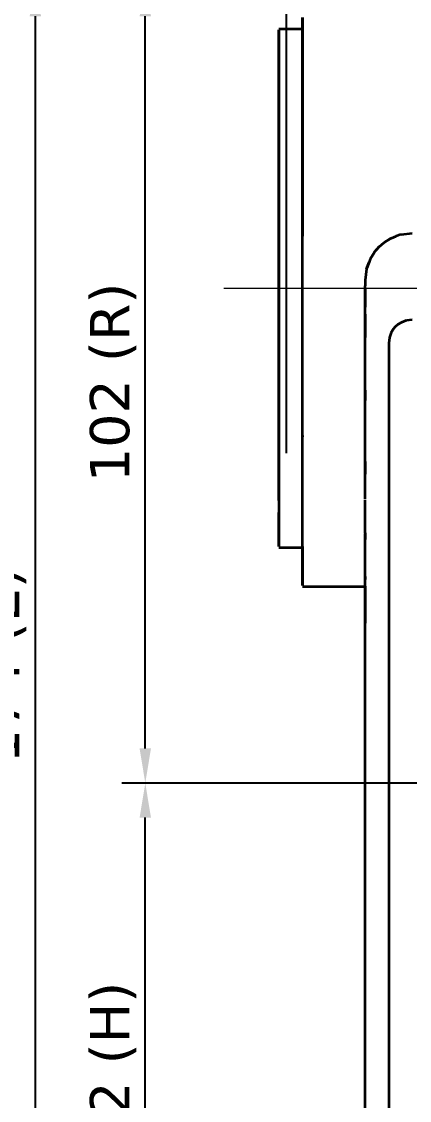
# Model space of a CAD drawing. Header units: millimetres. Extents: x 0 to 420, y 0 to 297.
# Drawn here: x 97.1 to 121.8, y 175.8 to 244.5 of the extents above; entities that cross this region are included whole.
import ezdxf

# ---------------------------------------------------------------- set-up
doc = ezdxf.new("R2010")
doc.units = ezdxf.units.MM
doc.header["$LTSCALE"] = 6
doc.linetypes.add('CENTER', pattern=[5.08, 3.175, -0.635, 0.635, -0.635])
for name, color, linetype, lineweight in [('CENTRO', 7, 'CENTER', 18), ('COTA', 7, 'Continuous', 18), ('VISIVEL', 7, 'Continuous', 35)]:
    doc.layers.add(name, color=color, linetype=linetype, lineweight=lineweight)
doc.styles.add('DESENHO', font='DejaVuSans.ttf')
doc.dimstyles.new('COTA', dxfattribs={"dimtxt": 2.5, "dimasz": 2.2, "dimexe": 1.5, "dimexo": 1, "dimgap": 0.8, "dimtad": 1, "dimdec": 0, "dimtxsty": 'DESENHO', "dimcen": 2.5, "dimazin": 3, "dimtfac": 1, "dimtmove": 0, "dimatfit": 3})

msp = doc.modelspace()

# ---------------------------------------------------------------- linework, layer by layer
at = {"layer": 'CENTRO'}
for p, q in [((110, 227.5), (201, 227.5)), ((110, 196), (190, 196))]:
    msp.add_line(p, q, dxfattribs=at)
at = {"layer": 'VISIVEL'}
for p, q in [((115, 243.955), (115, 244.72)), ((115, 244.72), (115, 243.955)), ((113.5, 244), (115, 244)), ((113.5, 243.75), (113.5, 243.935)), ((113.5, 243.935), (113.5, 243.75)), ((113.5, 243.44), (113.5, 243.75)), ((113.5, 243.75), (113.5, 243.44)), ((115, 243.955), (115, 243.065)), ((115, 243.75), (115, 243.935)), ((115, 243.44), (115, 243.75)), ((115, 243.75), (115, 243.665)), ((113.5, 243.005), (113.5, 243.44)), ((113.5, 243.44), (113.5, 243.005)), ((115, 243.005), (115, 243.44)), ((115, 243.065), (115, 242.055)), ((113.5, 242.455), (113.5, 243.005)), ((113.5, 243.005), (113.5, 242.455)), ((113.5, 241.79), (113.5, 242.455)), ((113.5, 242.455), (113.5, 241.79)), ((115, 242.455), (115, 243.005)), ((115, 243.005), (115, 242.915)), ((115, 241.79), (115, 242.455)), ((113.5, 241.015), (113.5, 241.79)), ((113.5, 241.79), (113.5, 241.015)), ((115, 242.055), (115, 240.935)), ((115, 241.015), (115, 241.79)), ((113.5, 240.14), (113.5, 241.015)), ((113.5, 241.015), (113.5, 240.14)), ((115, 240.14), (115, 241.015)), ((115, 240.935), (115, 239.715)), ((113.5, 239.165), (113.5, 240.14)), ((113.5, 240.14), (113.5, 239.165)), ((115, 239.165), (115, 240.14)), ((115, 239.715), (115, 238.4)), ((113.5, 238.105), (113.5, 239.165)), ((113.5, 239.165), (113.5, 238.105)), ((115, 238.105), (115, 239.165)), ((115, 238.4), (115, 237)), ((113.5, 236.965), (113.5, 238.105)), ((113.5, 238.105), (113.5, 236.965)), ((115, 236.965), (115, 238.105)), ((113.5, 235.75), (113.5, 236.965)), ((113.5, 236.965), (113.5, 235.75)), ((115, 237), (115, 235.53)), ((115, 235.75), (115, 236.965)), ((113.5, 234.475), (113.5, 235.75)), ((113.5, 235.75), (113.5, 234.475)), ((115, 234.475), (115, 235.75)), ((115, 235.53), (115, 234)), ((113.5, 233.145), (113.5, 234.475)), ((113.5, 234.475), (113.5, 233.145)), ((115, 233.145), (115, 234.475)), ((115, 234), (115, 232.42)), ((113.5, 231.77), (113.5, 233.145)), ((113.5, 233.145), (113.5, 231.77)), ((115, 231.77), (115, 233.145)), ((115, 232.42), (115, 230.8)), ((113.5, 230.365), (113.5, 231.77)), ((113.5, 231.77), (113.5, 230.365)), ((115, 230.365), (115, 231.77)), ((115, 229.155), (115, 230.8)), ((120.21, 230.405), (120.66, 230.685)), ((120.66, 230.685), (120.965, 230.795)), ((120.67, 230.685), (120.97, 230.8)), ((121.27, 230.91), (120.97, 230.8)), ((121.27, 230.91), (120.97, 230.8)), ((121.285, 230.91), (122, 231)), ((113.5, 228.94), (113.5, 230.365)), ((113.5, 230.365), (113.5, 228.94)), ((115, 228.94), (115, 230.365)), ((119.875, 230.115), (119.6, 229.8)), ((119.88, 230.12), (119.68, 229.895)), ((119.88, 230.12), (120.08, 230.295)), ((119.885, 230.125), (120.2, 230.4)), ((120.2, 230.4), (120.37, 230.505)), ((120.37, 230.505), (120.615, 230.655)), ((119.315, 229.34), (119.25, 229.155)), ((119.315, 229.335), (119.25, 229.155)), ((119.595, 229.795), (119.315, 229.34)), ((119.6, 229.8), (119.68, 229.895)), ((113.5, 227.5), (113.5, 228.94)), ((113.5, 228.94), (113.5, 227.5)), ((115, 227.5), (115, 229.155)), ((115, 227.5), (115, 228.94)), ((119.09, 228.73), (119, 228)), ((119.09, 228.72), (119, 228)), ((119.09, 228.73), (119.25, 229.155)), ((119.21, 229.05), (119.105, 228.77)), ((119.25, 229.155), (119.21, 229.05)), ((119, 228), (119, 227.65)), ((113.5, 226.06), (113.5, 227.5)), ((113.5, 227.5), (113.5, 226.06)), ((115, 226.06), (115, 227.5)), ((115, 225.845), (115, 227.5)), ((119, 227.5), (119, 227.64)), ((119, 227.4), (119, 227.5)), ((119, 227.5), (119, 227.26)), ((119, 225.845), (119, 227.4)), ((119, 227.26), (119, 226.44)), ((113.5, 224.635), (113.5, 226.06)), ((113.5, 226.06), (113.5, 224.635)), ((115, 224.635), (115, 226.06)), ((119, 226.44), (119, 226.285)), ((119, 225.845), (119, 226.285)), ((115, 224.2), (115, 225.845)), ((119, 225.745), (119, 225.845)), ((119, 225.845), (119, 225.57)), ((119, 224.2), (119, 225.745)), ((119, 225.57), (119, 224.365)), ((120.94, 225.06), (121.1, 225.2)), ((121.1, 225.2), (121.33, 225.34)), ((121.33, 225.34), (121.635, 225.455)), ((121.635, 225.455), (122, 225.5)), ((113.5, 223.23), (113.5, 224.635)), ((113.5, 224.635), (113.5, 223.23)), ((115, 223.23), (115, 224.635)), ((120.66, 224.67), (120.545, 224.365)), ((120.8, 224.9), (120.66, 224.67)), ((120.8, 224.9), (120.94, 225.06)), ((115, 222.58), (115, 224.2)), ((119, 224.2), (119, 224.365)), ((119, 224.1), (119, 224.2)), ((119, 222.58), (119, 224.1)), ((120.545, 224.365), (120.5, 224)), ((120.5, 224), (120.5, 168)), ((113.5, 221.855), (113.5, 223.23)), ((113.5, 223.23), (113.5, 221.855)), ((115, 221.855), (115, 223.23)), ((115, 221), (115, 222.58)), ((119, 222.58), (119, 222.965)), ((119, 222.485), (119, 222.58)), ((119, 221), (119, 222.58)), ((119, 221), (119, 222.485)), ((113.5, 220.525), (113.5, 221.855)), ((113.5, 221.855), (113.5, 220.525)), ((115, 220.525), (115, 221.855)), ((113.5, 219.25), (113.5, 220.525)), ((113.5, 220.525), (113.5, 219.25)), ((115, 219.47), (115, 221)), ((115, 219.25), (115, 220.525)), ((119, 220.905), (119, 221)), ((119, 221), (119, 220.35)), ((119, 219.47), (119, 220.905)), ((119, 219.47), (119, 220.35)), ((113.5, 218.035), (113.5, 219.25)), ((113.5, 219.25), (113.5, 218.035)), ((115, 218), (115, 219.47)), ((115, 218.035), (115, 219.25)), ((119, 219.38), (119, 219.47)), ((119, 218), (119, 219.38)), ((113.5, 216.895), (113.5, 218.035)), ((113.5, 218.035), (113.5, 216.895)), ((115, 218.12), (115, 218.035)), ((115, 216.895), (115, 218.035)), ((115, 216.6), (115, 218)), ((119, 218), (119, 218.115)), ((119, 217.915), (119, 218)), ((119, 216.6), (119, 218)), ((119, 216.6), (119, 217.915)), ((113.5, 215.835), (113.5, 216.895)), ((113.5, 216.895), (113.5, 215.835)), ((115, 215.835), (115, 216.895)), ((115, 215.285), (115, 216.6)), ((119, 216.52), (119, 216.6)), ((119, 215.285), (119, 216.52)), ((119, 216.46), (119, 215.66)), ((113.5, 214.86), (113.5, 215.835)), ((113.5, 215.835), (113.5, 214.86)), ((115, 214.86), (115, 215.835)), ((119, 215.285), (119, 215.66)), ((115, 214.065), (115, 215.285)), ((119, 215.21), (119, 215.285)), ((119, 214.065), (119, 215.21)), ((113.5, 213.985), (113.5, 214.86)), ((113.5, 214.86), (113.5, 213.985)), ((115, 213.985), (115, 214.86)), ((113.5, 213.985), (113.5, 213.21)), ((113.5, 213.985), (113.5, 213.21)), ((115, 212.945), (115, 214.065)), ((115, 213.21), (115, 213.985)), ((119, 212.945), (119, 213.995)), ((113.5, 213.21), (113.5, 212.545)), ((113.5, 212.545), (113.5, 213.21)), ((115, 212.545), (115, 213.21)), ((115, 211.935), (115, 212.945)), ((119, 213.015), (119, 213.125)), ((119, 211.935), (119, 212.945)), ((119, 211.935), (119, 212.885)), ((113.5, 212.545), (113.5, 211.995)), ((113.5, 211.995), (113.5, 212.545)), ((115, 211.995), (115, 212.545)), ((113.5, 211.995), (113.5, 211.56)), ((113.5, 211.56), (113.5, 211.995)), ((113.5, 211.56), (113.5, 211.25)), ((113.5, 211.25), (113.5, 211.56)), ((115, 211.56), (115, 211.995)), ((115, 211.045), (115, 211.935)), ((115, 211.25), (115, 211.56)), ((119, 211.935), (119, 211.49)), ((119, 211.045), (119, 211.88)), ((119, 211.045), (119, 211.49)), ((113.5, 211.25), (113.5, 211.065)), ((113.5, 211.065), (113.5, 211.25)), ((113.5, 211), (115, 211)), ((115, 211.065), (115, 211.25)), ((115, 211.045), (115, 210.28)), ((115, 210.28), (115, 211.045)), ((119, 210.28), (119, 211.045)), ((119, 210.28), (119, 211)), ((115, 210.28), (115, 209.645)), ((115, 209.645), (115, 210.28)), ((119, 209.855), (119, 210.28)), ((119, 209.645), (119, 210.24)), ((115, 209.645), (115, 209.145)), ((115, 209.145), (115, 209.645)), ((119, 167), (119, 209.855)), ((119, 209.575), (119, 209.795)), ((119, 209.645), (119, 209.795)), ((119, 209.145), (119, 209.615)), ((119, 209.145), (119, 209.575)), ((115, 209.145), (115, 208.79)), ((115, 208.79), (115, 209.145)), ((115, 208.79), (115, 208.57)), ((115, 208.57), (115, 208.79)), ((119, 209.145), (119, 208.95)), ((119, 208.79), (119, 209.125)), ((119, 208.84), (119, 208.95)), ((119, 208.57), (119, 208.79)), ((119, 208.57), (119, 208.775)), ((115, 208.5), (119, 208.5)), ((119, 199.52), (119, 208.535)), ((119, 208.525), (119, 206.185)), ((119, 206.185), (119, 208.505)), ((119, 208.5), (119, 206.185)), ((119, 167), (119, 199.52))]:
    msp.add_line(p, q, dxfattribs=at)

# ---------------------------------------------------------------- dimensions: what is measured, and where the dimension line sits
at = {"layer": 'COTA'}
msp.add_linear_dim(base=(114, 265), p1=(114, 216), p2=(150, 196), text='72 (H)', dimstyle='COTA', override={"dimlfac": 2}, dxfattribs=at).render()
for base, p1, p2, text in [((98, 160), (114, 160), (130, 247), '174 (E)'), ((105, 196), (150, 196), (130, 247), '102 (R)'), ((105, 160), (114, 160), (150, 196), '72 (H)')]:
    msp.add_linear_dim(base=base, p1=p1, p2=p2, angle=90, text=text, dimstyle='COTA', override={"dimlfac": 2}, dxfattribs=at).render()

doc.saveas('drawing.dxf')
